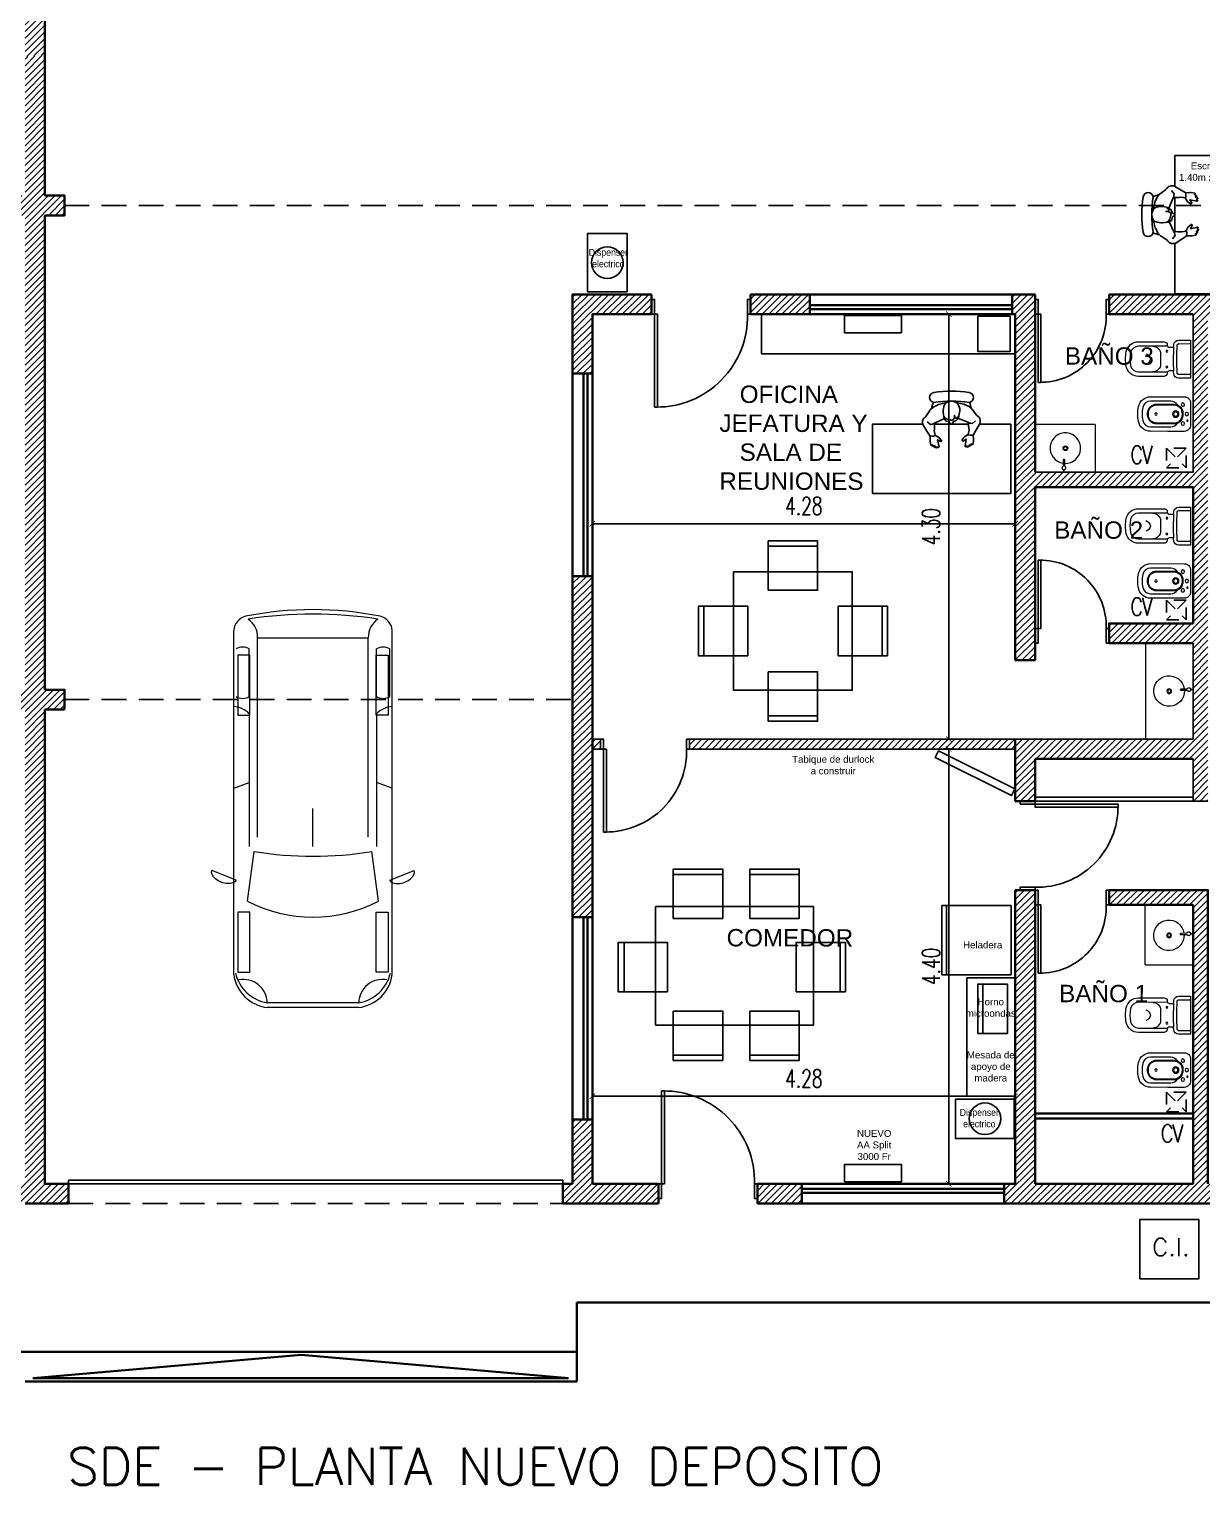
# Model space of a CAD drawing. Header units: millimetres. Extents: x 3046.5 to 3093.1, y 1438.1 to 1491.9.
# Drawn here: x 3069.86 to 3081.73, y 1438.07 to 1452.8 of the extents above; entities that cross this region are included whole.
import ezdxf

# ---------------------------------------------------------------- set-up
doc = ezdxf.new("R2010")
doc.units = ezdxf.units.MM
for name, pattern in [('AUDIT_I_201002150132-0', [0]), ('DASHED2', [0.375, 0.25, -0.125]), ('SOL - PB - Arquitectura$0$AUDIT_I_201002150132-0', [0])]:
    doc.linetypes.add(name, pattern=pattern)
for name, color, linetype, lineweight in [('- - CROMA- Equipamiento', 1, 'Continuous', 0), ('- VA- Referencias', 2, 'Continuous', 0), ('caratula', 3, 'Continuous', 18), ('hatch muros', 10, 'Continuous', 9), ('MUROS', 4, 'Continuous', 35), ('Textos', 2, 'Continuous', 20)]:
    doc.layers.add(name, color=color, linetype=linetype, lineweight=lineweight)
doc.layers.add('000 - EQUIPAMIENTO', color=253, linetype='Continuous', lineweight=0, true_color=0xa1a1a1)
for name, color, linetype in [('AR_03', 3, 'Continuous'), ('Cotas 2', 7, 'Continuous'), ('EQ - Mobiliario', 252, 'AUDIT_I_201002150132-0'), ('Inst AA', 160, 'AUDIT_I_201002150132-0'), ('Mobiliario', 251, 'Continuous'), ('Racks', 252, 'Continuous'), ('SOL - PB - Arquitectura$0$EQ - Mobiliario', 252, 'SOL - PB - Arquitectura$0$AUDIT_I_201002150132-0'), ('Tabiques', 10, 'Continuous'), ('Texto arq', 7, 'Continuous')]:
    doc.layers.add(name, color=color, linetype=linetype)
doc.styles.add('ARIAL', font='arial.ttf', dxfattribs={"width": 0.9})
doc.styles.add('COTAS', font='romans.shx', dxfattribs={"width": 0.7})
doc.styles.get("Standard").update_dxf_attribs({"font": 'arial.ttf'})
doc.dimstyles.new('100 ricki', dxfattribs={"dimtxt": 0.18, "dimasz": 0.1, "dimexe": 0.05, "dimexo": 0, "dimgap": 0.09, "dimtad": 1, "dimzin": 1, "dimdsep": 46, "dimtxsty": 'COTAS', "dimblk": 'COTA_N', "dimcen": 0.1, "dimse1": 1, "dimse2": 1, "dimclre": 256, "dimadec": 0, "dimazin": 0, "dimtfac": 1.388889, "dimtix": 1, "dimtmove": 2, "dimatfit": 3, "dimldrblk": 'COTA_N', "dimfxl": 1, "dimtolj": 1, "dimtzin": 4, "dimarcsym": 0})

# ---------------------------------------------------------------- blocks, each defined once
blk = doc.blocks.new('Bari Inodoro Largo')
at = {"color": 1}
blk.add_lwpolyline([(0.171784, 0.12, 0.003501), (0.170059, 0.146141, 0.393021), (0.120191, 0.1925), (0, 0.1925), (0, -0.1925), (0.120191, -0.1925, 0.393021), (0.170059, -0.146141, 0.003501), (0.171784, -0.12), (0.216, -0.12, -0.414214), (0.236, -0.14), (0.236, -0.143, 0.414214), (0.268, -0.175), (0.52799, -0.175, 0.35685), (0.650505, -0.074802, 0.100202), (0.650505, 0.074802, 0.35685), (0.52799, 0.175), (0.268, 0.175, 0.414214), (0.236, 0.143), (0.236, 0.14, -0.414214), (0.216, 0.12)], format="xyb", close=True, dxfattribs=at)
at = {"color": 8}
for points in [[(0, -0.1565), (0.120191, -0.1565, 0.393021), (0.134154, -0.14352, 0.019575), (0.138999, 0, 0.019575), (0.134154, 0.14352, 0.393021), (0.120191, 0.1565), (0, 0.1565)], [(0.171784, 0.12, -0.016047), (0.175, 0, -0.016047), (0.171784, -0.12, -0.016047)], [(0.236, 0.13), (0.52799, 0.13, -0.35685), (0.606399, 0.065873, -0.100202), (0.606399, -0.065873, -0.35685), (0.52799, -0.13), (0.236, -0.13)], [(0.383, 0.13, 0.414214), (0.303, 0.05), (0.303, -0.05, 0.414214), (0.383, -0.13)], [(0.453082, 0.053943, 0.343229), (0.407, 0, 0.343229), (0.453082, -0.053943)]]:
    blk.add_lwpolyline(points, format="xyb", dxfattribs=at)
for centre in [(0.24, 0.08), (0.24, -0.08)]:
    blk.add_circle(centre, 0.0085, dxfattribs=at)
blk = doc.blocks.new('Bari Bidet')
at = {"color": 1}
blk.add_lwpolyline([(0.065, -0.175), (0.22878, -0.175), (0.40499, -0.175, 0.35685), (0.527505, -0.074802, 0.100202), (0.527505, 0.074802, 0.35685), (0.40499, 0.175), (0.065, 0.175, 0.414214), (0, 0.11), (0, -0.11, 0.414214)], format="xyb", close=True, dxfattribs=at)
at = {"color": 8}
for points in [[(0.078, 0, 0.033445), (0.079473, -0.022, 0.375565), (0.16867, -0.1), (0.34433, -0.1, 0.375565), (0.433527, -0.022, 0.033445), (0.435, 0, 0.033445), (0.433527, 0.022, 0.375565), (0.34433, 0.1), (0.16867, 0.1, 0.375565), (0.079473, 0.022, 0.033445)], [(0.086, 0, 0.033445), (0.087402, -0.020933, 0.375565), (0.16867, -0.092), (0.34433, -0.092, 0.375565), (0.425598, -0.020933, 0.033445), (0.427, 0, 0.033445), (0.425598, 0.020933, 0.375565), (0.34433, 0.092), (0.16867, 0.092, 0.375565), (0.087402, 0.020933, 0.033445)]]:
    blk.add_lwpolyline(points, format="xyb", close=True, dxfattribs=at)
blk.add_lwpolyline([(0.132041, 0.092209, -0.259341), (0.2, 0.13), (0.40499, 0.13, -0.35685), (0.483399, 0.065873, -0.100202), (0.483399, -0.065873, -0.35685), (0.40499, -0.13), (0.2, -0.13, -0.259341), (0.132041, -0.092209)], format="xyb", dxfattribs=at)
for centre, radius in [((0.038, 0), 0.0175), ((0.0775, 0.095), 0.0175), ((0.15, 0), 0.0325), ((0.15, 0), 0.0225), ((0.35, 0), 0.013), ((0.0315, -0.068), 0.0075), ((0.0775, -0.095), 0.0175)]:
    blk.add_circle(centre, radius, dxfattribs=at)
blk = doc.blocks.new('BACHA SANI')
at = {"lineweight": 15, "extrusion": (1.2405e-05, 7.81165e-06, 1), "elevation": 0.000827}
blk.add_lwpolyline([(33.541475, 51.045919), (33.54366, 51.043588), (33.546452, 51.042045), (33.549579, 51.041439), (33.552733, 51.04183), (33.555658, 51.043214), (33.609461, 51.079816), (33.613716, 51.078179), (33.618221, 51.077485), (33.622771, 51.077764), (33.627158, 51.079005), (33.63118, 51.08115), (33.634387, 51.083827), (33.63708, 51.08719), (33.638994, 51.090867), (33.640154, 51.094851), (33.640506, 51.098945), (33.640062, 51.103126), (33.638814, 51.107098), (33.637704, 51.109142), (33.638332, 51.109568), (33.639125, 51.109214), (33.639282, 51.109162), (33.640683, 51.109113), (33.641088, 51.109167), (33.642422, 51.109704), (33.646889, 51.112741), (33.647948, 51.113885), (33.648437, 51.11529), (33.648363, 51.116784), (33.647742, 51.118182), (33.64667, 51.119274), (33.645308, 51.119892), (33.643821, 51.119953), (33.642368, 51.119389), (33.637901, 51.116351), (33.636912, 51.115308), (33.636713, 51.114951), (33.636243, 51.11363), (33.636234, 51.113465), (33.636272, 51.112597), (33.635645, 51.112171), (33.634152, 51.113954), (33.630916, 51.116575), (33.627191, 51.118524), (33.623255, 51.119702), (33.619123, 51.120088), (33.615001, 51.119659), (33.610883, 51.118391), (33.607215, 51.116392), (33.603741, 51.11344), (33.600974, 51.109817), (33.599042, 51.105688), (33.598032, 51.101243), (33.597991, 51.096684), (33.544173, 51.060103), (33.541811, 51.057892), (33.540288, 51.055102), (33.539702, 51.051972), (33.540111, 51.048807)], close=True, dxfattribs=at)
at = {"lineweight": 15, "extrusion": (1.2405e-05, 7.81165e-06, 1)}
for radius in [0.026551, 0.018381]:
    blk.add_circle((33.428378, 50.984904, 0.01482), radius, dxfattribs=at)
blk.add_arc((33.427984, 50.982949, 0.01482), 0.171558, 33.701604, 26.864558, dxfattribs=at)
blk = doc.blocks.new('SOL - PB - Arquitectura$0$S11')
at = {"layer": 'SOL - PB - Arquitectura$0$EQ - Mobiliario'}
for points in [[(-0.05157, 0.353258), (-0.132673, 0.33131, 0.052358), (-0.142413, 0.327545), (-0.186929, 0.304734), (-0.211415, 0.281504, 0.053378), (-0.218314, 0.273397), (-0.259688, 0.212712, -0.078921), (-0.270449, 0.201298), (-0.274028, 0.198535, 0.253624), (-0.293316, 0.154953), (-0.291356, 0.13054), (-0.248933, 0.063996, 0.001509), (-0.24877, 0.063742), (-0.215435, 0.012144), (-0.215679, -0.033299, 0.039319), (-0.215104, -0.04113), (-0.209528, -0.077571, 0.271109), (-0.206347, -0.081494), (-0.202026, -0.083121, 0.56371), (-0.195302, -0.077831), (-0.194022, -0.074411), (-0.183012, -0.092915, 0.308624), (-0.178144, -0.095755), (-0.174821, -0.09552, 0.454858), (-0.170281, -0.089503), (-0.171597, -0.083247), (-0.161148, -0.103242, 0.307468), (-0.156198, -0.1059), (-0.150585, -0.105315, 0.419663), (-0.146141, -0.099731), (-0.146597, -0.092873), (-0.137417, -0.099456, 0.353703), (-0.131471, -0.101499), (-0.129802, -0.100891, 0.381475), (-0.126651, -0.095024), (-0.143368, -0.025513), (-0.130185, -0.031667), (-0.111054, -0.04281, 0.392799), (-0.104414, -0.041317), (-0.10084, -0.036105, 0.335675), (-0.101121, -0.030078), (-0.120712, -0.006551, 0.110367), (-0.137985, 0.006761), (-0.165212, 0.019472), (-0.170055, 0.037788), (-0.175656, 0.064976, 0.035291), (-0.172848, 0.142745)], [(0.048147, 0.35353), (0.121226, 0.337577, -0.052358), (0.13114, 0.334297), (0.176727, 0.313711), (0.202329, 0.291716, -0.053378), (0.20962, 0.283959), (0.253938, 0.22539, 0.078921), (0.265248, 0.21452), (0.268959, 0.211937, -0.253624), (0.290374, 0.16936), (0.289621, 0.14488), (0.250532, 0.076325, -0.001509), (0.250382, 0.076063), (0.219634, 0.022883), (0.222119, -0.022493, -0.039319), (0.221932, -0.030342), (0.21816, -0.067014, -0.271109), (0.215176, -0.07109), (0.210941, -0.072927, -0.56371), (0.203964, -0.067975), (0.202517, -0.064623), (0.192433, -0.083648, -0.308624), (0.187712, -0.086724), (0.184381, -0.086654, -0.454858), (0.179549, -0.080869), (0.180555, -0.074555), (0.171106, -0.095041, -0.307468), (0.166293, -0.09794), (0.160658, -0.097632, -0.419663), (0.155944, -0.092274), (0.156061, -0.085403), (0.147217, -0.09243, -0.353703), (0.141378, -0.094764), (0.139682, -0.09424, -0.381475), (0.136245, -0.088535), (0.149512, -0.018284), (0.136649, -0.025081), (0.118091, -0.037154, -0.392799), (0.111385, -0.03599), (0.107558, -0.030961, -0.335675), (0.107542, -0.024928), (0.125948, -0.000462, -0.110367), (0.142543, 0.013686), (0.16911, 0.027724), (0.173043, 0.046257), (0.177297, 0.073688, -0.035291), (0.170655, 0.151224)], [(-0.07161, 0.189774), (-0.172848, 0.142745, -0.136037), (-0.197574, 0.132634), (-0.212527, 0.130864), (-0.245783, 0.157093)], [(0.072112, 0.218185), (0.061747, 0.203843, -0.211627), (0.047748, 0.195681), (0.041131, 0.194946), (0.037744, 0.198336, -0.177498), (0.03196, 0.210828), (0.030915, 0.223496), (0.028353, 0.202562, -0.076282), (0.024248, 0.187959), (0.022908, 0.185009, -0.269675), (0.006512, 0.173362, -0.089564), (-0.011189, 0.174922), (-0.015424, 0.176078), (-0.042845, 0.184654), (-0.050929, 0.188121, -0.168212), (-0.075123, 0.210146), (-0.077121, 0.213814)], [(0.063464, 0.194726), (0.170655, 0.151224, 0.136037), (0.19585, 0.142345), (0.210872, 0.141315), (0.242793, 0.169152)], [(-0.218806, 0.016393), (-0.213085, 0.014459, 0.155319), (-0.182758, 0.013915), (-0.1648, 0.019279)], [(0.22279, 0.027293), (0.217172, 0.025079, -0.155319), (0.186909, 0.02304), (0.168708, 0.027511)]]:
    blk.add_lwpolyline(points, format="xyb", dxfattribs=at)
blk.add_lwpolyline([(0.002661, 0.135074), (0.005335, 0.137595, 0.128039), (0.01069, 0.146133), (0.011418, 0.148443, -0.219355), (0.022675, 0.160837), (0.045486, 0.170524, 0.17095), (0.055296, 0.179485), (0.072256, 0.21113, 0.07568), (0.074268, 0.216804), (0.081365, 0.253736, 0.047493), (0.082263, 0.263171), (0.082263, 0.288818, 0.10638), (0.077837, 0.309385), (0.067976, 0.331235, 0.20273), (0.039396, 0.357691), (0.021476, 0.364167, 0.135751), (-0.005104, 0.366216), (-0.033512, 0.360667, 0.197051), (-0.065203, 0.339812), (-0.069253, 0.333888, 0.116404), (-0.077514, 0.312455), (-0.083155, 0.271268, 0.060301), (-0.083344, 0.259253), (-0.07753, 0.203977, 0.09676), (-0.075281, 0.196645), (-0.063687, 0.174943, 0.215466), (-0.050631, 0.164899), (-0.030294, 0.16011), (-0.0272, 0.158969, -0.197631), (-0.015998, 0.148671), (-0.014185, 0.144792, 0.157943), (-0.005778, 0.135775), (-0.003197, 0.134342, 0.326668)], format="xyb", close=True, dxfattribs=at)
blk.add_lwpolyline([(0, 0.367213), (-0.001653, 0.366766)], dxfattribs=at)
for centre, radius, start, end in [((-0.171802, 0.404209), 0.0508, 98.455473, 261.544527), ((0, -0.751491), 1.2192, 81.544527, 98.455473), ((0.171802, 0.404209), 0.0508, 278.455473, 81.544527), ((-0.00143, 0.264479), 0.203175, 153.61801, 172.948325), ((0, -0.851987), 1.2192, 81.544527, 98.455473), ((-0.00143, 0.264479), 0.203175, 8.377378, 26.212212)]:
    blk.add_arc(centre, radius, start, end, dxfattribs=at)
blk = doc.blocks.new('SOL - PB - Arquitectura$0$escritorio_1.40x0.80')
at = {"layer": 'SOL - PB - Arquitectura$0$EQ - Mobiliario'}
for points in [[(0, 0.315978), (0, 0), (-0.7, 0), (-0.7, 1.4), (0, 1.4), (0, 0.890842)], [(0, 0.771842), (0, 0.428037)]]:
    blk.add_lwpolyline(points, dxfattribs=at)
at = {"layer": 'SOL - PB - Arquitectura$0$EQ - Mobiliario', "rotation": 270}
blk.add_blockref('SOL - PB - Arquitectura$0$S11', (-0.133713, 0.599231), dxfattribs=at)
blk = doc.blocks.new('ww')
at = {"color": 252}
for p, q in [((2526.290377, -1037.510122), (2526.790377, -1037.510122)), ((2527.06531, -1037.510122), (2527.56531, -1037.510122))]:
    blk.add_line(p, q, dxfattribs=at)
at = {"layer": 'Mobiliario', "color": 252}
for p, q in [((2526.290377, -1035.682731), (2526.790377, -1035.682731)), ((2527.06531, -1035.682731), (2527.56531, -1035.682731)), ((2526.110614, -1036.006662), (2526.110614, -1037.206662)), ((2526.110614, -1036.006662), (2527.710614, -1036.006662)), ((2527.710614, -1036.006662), (2527.710614, -1037.206662)), ((2525.792166, -1036.869385), (2525.792166, -1036.369385)), ((2527.977733, -1036.869385), (2527.977733, -1036.369385)), ((2526.110614, -1037.206662), (2527.710614, -1037.206662))]:
    blk.add_line(p, q, dxfattribs=at)
for points in [[(2526.290377, -1036.12796), (2526.790377, -1036.12796), (2526.790377, -1035.62796), (2526.290377, -1035.62796)], [(2527.06531, -1036.12796), (2527.56531, -1036.12796), (2527.56531, -1035.62796), (2527.06531, -1035.62796)], [(2526.23124, -1036.869385), (2526.23124, -1036.369385), (2525.73124, -1036.369385), (2525.73124, -1036.869385)], [(2527.532504, -1036.869385), (2527.532504, -1036.369385), (2528.032504, -1036.369385), (2528.032504, -1036.869385)], [(2526.290377, -1037.064893), (2526.790377, -1037.064893), (2526.790377, -1037.564893), (2526.290377, -1037.564893)], [(2527.06531, -1037.064893), (2527.56531, -1037.064893), (2527.56531, -1037.564893), (2527.06531, -1037.564893)]]:
    blk.add_lwpolyline(points, close=True, dxfattribs=at)
blk = doc.blocks.new('WSQSW')
at = {"layer": 'Mobiliario', "color": 252}
for p, q in [((2504.798341, -1030.632736), (2505.298341, -1030.632736)), ((2504.146005, -1031.740202), (2504.146005, -1031.240202)), ((2505.950676, -1031.740202), (2505.950676, -1031.240202)), ((2504.798341, -1032.347667), (2505.298341, -1032.347667))]:
    blk.add_line(p, q, dxfattribs=at)
for points in [[(2504.798341, -1031.077966), (2505.298341, -1031.077966), (2505.298341, -1030.577966), (2504.798341, -1030.577966)], [(2504.591235, -1031.740202), (2504.591235, -1031.240202), (2504.091235, -1031.240202), (2504.091235, -1031.740202)], [(2505.505447, -1031.740202), (2505.505447, -1031.240202), (2506.005447, -1031.240202), (2506.005447, -1031.740202)], [(2504.798341, -1031.902438), (2505.298341, -1031.902438), (2505.298341, -1032.402438), (2504.798341, -1032.402438)]]:
    blk.add_lwpolyline(points, close=True, dxfattribs=at)
at = {"layer": 'Mobiliario', "ltscale": 0.01}
blk.add_lwpolyline([(2504.448341, -1030.890202), (2505.648341, -1030.890202), (2505.648341, -1032.090202), (2504.448341, -1032.090202)], close=True, dxfattribs=at)
blk = doc.blocks.new('KANGOO')
for p, q in [((-2.737242, 0.778598), (-2.641047, 1.024974)), ((-3.693404, 0.802572), (-0.209641, 0.802572)), ((-1.806992, 0.802572), (-1.748256, 0.644637)), ((-2.95039, 0.663322), (-2.446906, 0.59575)), ((-1.053335, 0.644637), (-2.395262, 0.644637)), ((-0.87977, 0.644637), (-0.395769, 0.644637)), ((-4.026429, -0.462854), (-4.026429, 0.462854)), ((-3.976895, -0.462854), (-3.976895, 0.462854)), ((-2.301043, 0.56033), (-0.284925, 0.56033)), ((-0.284925, 0.56033), (-0.284925, -0.56033)), ((-2.397163, 0), (-2.010839, 0)), ((-2.301043, -0.56033), (-0.284925, -0.56033)), ((-2.95039, -0.663322), (-2.446906, -0.59575)), ((-1.053335, -0.644637), (-2.395262, -0.644637)), ((-1.806992, -0.802572), (-1.748256, -0.644637)), ((-0.87977, -0.644637), (-0.395769, -0.644637)), ((-3.693404, -0.802572), (-0.209641, -0.802572)), ((-2.737242, -0.778598), (-2.641047, -1.024974)), ((-0.87977, -0.778172), (-0.395769, -0.778172))]:
    blk.add_line(p, q)
for points in [[(-3.668093, 0.64), (-3.060934, 0.64), (-3.060934, 0.76), (-3.668093, 0.76)], [(-1.068093, 0.64), (-0.460934, 0.64), (-0.460934, 0.76), (-1.068093, 0.76)], [(-3.668093, -0.64), (-3.060934, -0.64), (-3.060934, -0.76), (-3.668093, -0.76)], [(-1.068093, -0.64), (-0.460934, -0.64), (-0.460934, -0.76), (-1.068093, -0.76)]]:
    blk.add_lwpolyline(points, close=True)
for centre, radius, start, end in [((-3.636227, 0.413431), 0.39332, 98.358775, 172.781316), ((-3.590371, 0.402664), 0.391182, 102.848735, 171.148873), ((-3.982819, 0.703646), 0.240865, 271.40927, 10.889441), ((-1.212605, 0.812641), 0.231499, 313.471147, 357.507289), ((-0.763087, 0.711405), 0.134436, 150.221317, 209.778683), ((-0.512453, 0.711405), 0.134436, 330.221317, 29.778683), ((-0.224226, 0.641384), 0.161847, 14.410273, 84.829528), ((-1.670208, 0), 1.441826, 152.609224, 207.390776), ((1.182271, 0), 3.67775, 170.677721, 189.322279), ((-0.277682, 0.783297), 0.223085, 268.139402, 325.204357), ((-4.475079, 0), 4.429438, 351.483249, 8.516751), ((-3.477162, 0), 3.477162, 348.694533, 11.305467), ((-3.636227, -0.413431), 0.39332, 187.218684, 261.641225), ((-3.590371, -0.402664), 0.391182, 188.851127, 257.151265), ((-3.982819, -0.703646), 0.240865, 349.110559, 88.59073), ((-0.277682, -0.783297), 0.223085, 34.795643, 91.860598), ((-1.212605, -0.812641), 0.231499, 2.492711, 46.528853), ((-0.763087, -0.711405), 0.134436, 150.221317, 209.778683), ((-0.512453, -0.711405), 0.134436, 330.221317, 29.778683), ((-0.224226, -0.641384), 0.161847, 275.170472, 345.589727)]:
    blk.add_arc(centre, radius, start, end)
at = {"extrusion": (0, 0, -1)}
blk.add_ellipse((-2.689144, 0.901786), major_axis=(-0.048098, -0.123188), ratio=0.551973, start_param=0, end_param=3.141592654, dxfattribs=at)
blk.add_ellipse((-2.689144, -0.901786), major_axis=(-0.048098, 0.123188), ratio=0.551973, start_param=0, end_param=3.141592654)
blk = doc.blocks.new('COTA_N')
for p, q in [((-1, 0), (0, 0)), ((0, 0.5), (0, -0.5))]:
    blk.add_line(p, q)
at = {"const_width": 0.065}
blk.add_lwpolyline([(0.141421, 0.141421), (0.282843, 0.282843), (0, 0), (-0.141421, -0.141421), (-0.282843, -0.282843)], dxfattribs=at)
blk = doc.blocks.new('*D26')
at = {"layer": 'Cotas 2', "color": 0, "lineweight": -2, "ltscale": 0.01}
blk.add_line((3079.165405, 1449.819109), (3079.165405, 1445.719278), dxfattribs=at)
at = {"layer": 'Cotas 2', "color": 0, "lineweight": -2, "ltscale": 0.01, "xscale": 0.1, "yscale": 0.1, "zscale": 0.1}
for p, rotation in [((3079.165405, 1449.919109), 90), ((3079.165405, 1445.619278), 270)]:
    blk.add_blockref('COTA_N', p, dxfattribs=dict(at, rotation=rotation))
at = {"layer": 'Cotas 2', "color": 0, "ltscale": 0.01, "insert": (3078.985405, 1447.769193), "char_height": 0.18, "attachment_point": 5, "rotation": 90, "style": 'COTAS'}
blk.add_mtext('\\A1;4.30', dxfattribs=at)
blk = doc.blocks.new('*D27')
at = {"layer": 'Cotas 2', "color": 0, "lineweight": -2, "ltscale": 0.01}
blk.add_line((3079.165405, 1445.419278), (3079.165405, 1441.219109), dxfattribs=at)
at = {"layer": 'Cotas 2', "color": 0, "lineweight": -2, "ltscale": 0.01, "xscale": 0.1, "yscale": 0.1, "zscale": 0.1}
for p, rotation in [((3079.165405, 1445.519278), 90), ((3079.165405, 1441.119109), 270)]:
    blk.add_blockref('COTA_N', p, dxfattribs=dict(at, rotation=rotation))
at = {"layer": 'Cotas 2', "color": 0, "ltscale": 0.01, "insert": (3078.985405, 1443.319193), "char_height": 0.18, "attachment_point": 5, "rotation": 90, "style": 'COTAS'}
blk.add_mtext('\\A1;4.40', dxfattribs=at)
blk = doc.blocks.new('*D28')
at = {"layer": 'Cotas 2', "color": 0, "lineweight": -2, "ltscale": 0.01}
blk.add_line((3075.657289, 1447.798556), (3079.737654, 1447.798556), dxfattribs=at)
at = {"layer": 'Cotas 2', "color": 0, "lineweight": -2, "ltscale": 0.01, "xscale": 0.1, "yscale": 0.1, "zscale": 0.1, "rotation": 180}
blk.add_blockref('COTA_N', (3075.557289, 1447.798556), dxfattribs=at)
at = {"layer": 'Cotas 2', "color": 0, "lineweight": -2, "ltscale": 0.01, "xscale": 0.1, "yscale": 0.1, "zscale": 0.1}
blk.add_blockref('COTA_N', (3079.837654, 1447.798556), dxfattribs=at)
at = {"layer": 'Cotas 2', "color": 0, "ltscale": 0.01, "insert": (3077.697472, 1447.978556), "char_height": 0.18, "attachment_point": 5, "style": 'COTAS'}
blk.add_mtext('\\A1;4.28', dxfattribs=at)
blk = doc.blocks.new('*D32')
at = {"layer": 'Cotas 2', "color": 0, "lineweight": -2, "ltscale": 0.01}
blk.add_line((3075.657289, 1442.005045), (3079.737654, 1442.005045), dxfattribs=at)
at = {"layer": 'Cotas 2', "color": 0, "lineweight": -2, "ltscale": 0.01, "xscale": 0.1, "yscale": 0.1, "zscale": 0.1, "rotation": 180}
blk.add_blockref('COTA_N', (3075.557289, 1442.005045), dxfattribs=at)
at = {"layer": 'Cotas 2', "color": 0, "lineweight": -2, "ltscale": 0.01, "xscale": 0.1, "yscale": 0.1, "zscale": 0.1}
blk.add_blockref('COTA_N', (3079.837654, 1442.005045), dxfattribs=at)
at = {"layer": 'Cotas 2', "color": 0, "ltscale": 0.01, "insert": (3077.697472, 1442.185045), "char_height": 0.18, "attachment_point": 5, "style": 'COTAS'}
blk.add_mtext('\\A1;4.28', dxfattribs=at)

msp = doc.modelspace()

# ---------------------------------------------------------------- hatches: boundary and pattern name
at = {"layer": 'hatch muros'}
h = msp.add_hatch(dxfattribs=at)
h.set_pattern_fill('ANSI31', color=252, scale=0.015)
h.set_pattern_definition([(45, (3047.66479, 1449.08229), (-0.03367596, 0.03367596), [])])
h.paths.add_polyline_path([(3069.815, 1479.045), (3069.815, 1476.119), (3069.415, 1476.119), (3069.415, 1475.919), (3069.815, 1475.919), (3069.815, 1471.119), (3069.415, 1471.119), (3069.415, 1470.919), (3069.815, 1470.919), (3069.815, 1466.119), (3069.415, 1466.119), (3069.415, 1465.919), (3069.815, 1465.919), (3069.815, 1461.119), (3069.415, 1461.119), (3069.415, 1460.919), (3069.815, 1460.919), (3069.815, 1456.119), (3069.415, 1456.119), (3069.415, 1455.919), (3069.815, 1455.919), (3069.815, 1452.524), (3070.015, 1452.541), (3070.015, 1455.919), (3070.215, 1455.919), (3070.215, 1456.119), (3070.015, 1456.119), (3070.015, 1460.919), (3070.215, 1460.919), (3070.215, 1461.119), (3070.015, 1461.119), (3070.015, 1465.919), (3070.215, 1465.919), (3070.215, 1466.119), (3070.015, 1466.119), (3070.015, 1470.919), (3070.215, 1470.919), (3070.215, 1471.119), (3070.015, 1471.119), (3070.015, 1475.919), (3070.215, 1475.919), (3070.215, 1476.119), (3070.015, 1476.119), (3070.015, 1479.042)])
h.paths.add_polyline_path([(3047.665, 1449.082), (3047.665, 1479.284), (3047.865, 1479.281), (3047.865, 1476.119), (3048.065, 1476.119), (3048.065, 1475.919), (3047.865, 1475.919), (3047.865, 1471.119), (3048.065, 1471.119), (3048.065, 1470.919), (3047.865, 1470.919), (3047.865, 1466.119), (3048.065, 1466.119), (3048.065, 1465.919), (3047.865, 1465.919), (3047.865, 1461.119), (3048.065, 1461.119), (3048.065, 1460.919), (3047.865, 1460.919), (3047.865, 1456.119), (3048.065, 1456.119), (3048.065, 1455.919), (3047.865, 1455.919), (3047.865, 1451.119), (3048.065, 1451.119), (3048.065, 1450.919), (3047.865, 1450.919), (3047.865, 1449.082)])
h.paths.add_polyline_path([(3091.765, 1478.808), (3091.965, 1478.806), (3091.965, 1449.082), (3091.765, 1449.082), (3091.765, 1450.919), (3091.565, 1450.919), (3091.565, 1451.119), (3091.765, 1451.119), (3091.765, 1455.919), (3091.565, 1455.919), (3091.565, 1456.119), (3091.765, 1456.119), (3091.765, 1460.919), (3091.565, 1460.919), (3091.565, 1461.119), (3091.765, 1461.119), (3091.765, 1465.919), (3091.565, 1465.919), (3091.565, 1466.119), (3091.765, 1466.119), (3091.765, 1470.919), (3091.565, 1470.919), (3091.565, 1471.119), (3091.765, 1471.119), (3091.765, 1475.919), (3091.565, 1475.919), (3091.565, 1476.119), (3091.765, 1476.119)])
h = msp.add_hatch(dxfattribs=at)
h.set_pattern_fill('ANSI31', color=252, scale=0.015)
h.set_pattern_definition([(45, (3069.41479, 1440.91911), (-0.03367596, 0.03367596), [])])
h.paths.add_polyline_path([(3069.415, 1446.019), (3069.415, 1446.119), (3069.815, 1446.119), (3069.815, 1450.919), (3069.415, 1450.919), (3069.415, 1451.119), (3069.815, 1451.119), (3069.815, 1452.524), (3070.015, 1452.541), (3070.015, 1451.119), (3070.215, 1451.119), (3070.215, 1450.919), (3070.015, 1450.919), (3070.015, 1446.119), (3070.215, 1446.119), (3070.215, 1445.919), (3070.015, 1445.919), (3070.015, 1441.119), (3070.255, 1441.119), (3070.255, 1440.919), (3069.815, 1440.919), (3069.415, 1440.919), (3069.415, 1441.119), (3069.815, 1441.119), (3069.815, 1445.919), (3069.415, 1445.919)])
at = {"layer": 'hatch muros', "ltscale": 10}
h = msp.add_hatch(dxfattribs=at)
h.set_pattern_fill('ANSI31', color=252, scale=0.015)
h.set_pattern_definition([(45, (3047.66479, 1440.91911), (-0.03367596, 0.03367596), [])])
h.paths.add_polyline_path([(3053.067, 1440.919), (3053.067, 1441.119), (3057.688, 1441.119), (3057.688, 1444.091), (3057.888, 1444.091), (3057.888, 1441.119), (3059.488, 1441.119), (3059.488, 1443.941), (3058.638, 1443.941), (3058.638, 1444.091), (3059.638, 1444.091), (3059.638, 1441.119), (3064.412, 1441.119), (3064.412, 1440.919)])
h.paths.add_polyline_path([(3079.807, 1449.919), (3079.807, 1450.119), (3080.038, 1450.119), (3080.038, 1448.319), (3081.638, 1448.319), (3081.638, 1449.919), (3080.788, 1449.919), (3080.788, 1450.119), (3082.162, 1450.119), (3082.162, 1449.919), (3081.788, 1449.919), (3081.788, 1445.619), (3081.787, 1445.619), (3081.787, 1445.519), (3081.788, 1445.519), (3081.788, 1444.991), (3081.638, 1444.991), (3081.638, 1445.419), (3080.038, 1445.419), (3080.038, 1444.992), (3079.838, 1444.992), (3079.838, 1445.619), (3081.638, 1445.619), (3081.638, 1446.59), (3080.788, 1446.59), (3080.788, 1446.79), (3081.638, 1446.79), (3081.638, 1448.169), (3080.038, 1448.169), (3080.038, 1446.419), (3079.838, 1446.419), (3079.838, 1449.919)])
h.paths.add_polyline_path([(3079.727, 1440.919), (3079.727, 1441.119), (3079.838, 1441.119), (3079.838, 1444.091), (3080.038, 1444.091), (3080.038, 1441.119), (3081.638, 1441.119), (3081.638, 1443.941), (3080.788, 1443.941), (3080.788, 1444.091), (3081.788, 1444.091), (3081.788, 1441.119), (3082.138, 1441.119), (3082.138, 1440.919)])
h.paths.add_polyline_path([(3047.665, 1449.082), (3047.865, 1449.082), (3047.865, 1446.119), (3048.065, 1446.119), (3048.065, 1445.919), (3047.865, 1445.919), (3047.865, 1441.119), (3048.065, 1441.119), (3048.065, 1440.919), (3047.665, 1440.919)])
h.paths.add_polyline_path([(3084.212, 1449.919), (3084.212, 1450.119), (3086.462, 1450.119), (3086.462, 1449.319), (3086.262, 1449.319), (3086.262, 1449.919), (3084.212, 1449.919)])
h.paths.add_polyline_path([(3085.588, 1440.919), (3085.588, 1441.119), (3086.262, 1441.119), (3086.262, 1441.769), (3086.462, 1441.769), (3086.462, 1441.119), (3086.562, 1441.119), (3086.562, 1440.919)])
h.paths.add_polyline_path([(3075.257, 1440.919), (3075.257, 1441.119), (3075.357, 1441.119), (3075.357, 1441.769), (3075.557, 1441.769), (3075.557, 1441.119), (3076.227, 1441.119), (3076.227, 1440.919)])
h.paths.add_polyline_path([(3075.357, 1446.019), (3075.357, 1443.819), (3075.557, 1443.819), (3075.557, 1447.269), (3075.357, 1447.269)])
h.paths.add_polyline_path([(3075.357, 1449.319), (3075.357, 1450.119), (3076.157, 1450.119), (3076.157, 1449.919), (3075.557, 1449.919), (3075.557, 1449.319)])
h.paths.add_polyline_path([(3086.262, 1445.317), (3086.262, 1447.269), (3086.462, 1447.269), (3086.462, 1445.317)])
h.paths.add_polyline_path([(3086.262, 1443.819), (3086.262, 1444.517), (3086.462, 1444.517), (3086.462, 1443.819)])
h.paths.add_polyline_path([(3077.157, 1449.919), (3077.157, 1450.119), (3077.757, 1450.119), (3077.757, 1449.919), (3077.157, 1449.919)])
h.paths.add_polyline_path([(3077.227, 1440.919), (3077.227, 1441.119), (3077.677, 1441.119), (3077.677, 1440.919)])
h.paths.add_polyline_path([(3084.188, 1440.919), (3084.188, 1441.119), (3084.588, 1441.119), (3084.588, 1440.919)])
at = {"layer": 'Tabiques', "ltscale": 10}
h = msp.add_hatch(dxfattribs=at)
h.set_pattern_fill('ANSI31', color=256, scale=0.015)
h.set_pattern_definition([(45, (550.864274, 2479.568016), (-0.03367596045, 0.03367596045), [])])
h.paths.add_polyline_path([(3075.639, 1445.619), (3075.557, 1445.619), (3075.557, 1445.519), (3075.639, 1445.519)])
h.paths.add_polyline_path([(3079.838, 1445.619), (3076.54, 1445.619), (3076.54, 1445.519), (3079.838, 1445.519)])

# ---------------------------------------------------------------- linework, layer by layer
at = {"layer": '- - CROMA- Equipamiento', "lineweight": 13}
for p, q in [((3080.645, 1448.803), (3080.038, 1448.803)), ((3080.645, 1448.803), (3080.645, 1448.319)), ((3081.159, 1445.619), (3081.159, 1446.59)), ((3081.154, 1443.334), (3081.154, 1443.941)), ((3081.154, 1443.334), (3081.638, 1443.334))]:
    msp.add_line(p, q, dxfattribs=at)
at = {"color": 8, "linetype": 'DASHED2'}
for p, q in [((3070.215, 1451.019), (3091.565, 1451.019)), ((3070.215, 1446.019), (3075.357, 1446.019))]:
    msp.add_line(p, q, dxfattribs=at)
at = {"color": 2}
for points in [[(3076.157, 1449.919), (3076.187, 1449.919), (3076.187, 1450.069), (3076.157, 1450.069)], [(3077.127, 1449.919), (3077.157, 1449.919), (3077.157, 1450.069), (3077.127, 1450.069)], [(3080.038, 1449.919), (3080.068, 1449.919), (3080.068, 1450.069), (3080.038, 1450.069)], [(3080.758, 1449.919), (3080.788, 1449.919), (3080.788, 1450.069), (3080.758, 1450.069)], [(3076.187, 1448.979), (3076.217, 1448.979), (3076.217, 1449.919), (3076.187, 1449.919)], [(3080.068, 1449.229), (3080.098, 1449.229), (3080.098, 1449.919), (3080.068, 1449.919)], [(3080.068, 1447.43), (3080.098, 1447.43), (3080.098, 1446.74), (3080.068, 1446.74)], [(3080.038, 1446.74), (3080.068, 1446.74), (3080.068, 1446.59), (3080.038, 1446.59)], [(3080.758, 1446.74), (3080.788, 1446.74), (3080.788, 1446.59), (3080.758, 1446.59)], [(3080.038, 1444.992), (3080.038, 1444.962), (3079.888, 1444.962), (3079.888, 1444.992)], [(3080.878, 1444.962), (3080.878, 1444.932), (3080.038, 1444.932), (3080.038, 1444.962)], [(3080.038, 1444.121), (3080.038, 1444.091), (3079.888, 1444.091), (3079.888, 1444.121)], [(3080.038, 1443.941), (3080.068, 1443.941), (3080.068, 1444.091), (3080.038, 1444.091)], [(3080.758, 1443.941), (3080.788, 1443.941), (3080.788, 1444.091), (3080.758, 1444.091)], [(3080.068, 1443.251), (3080.098, 1443.251), (3080.098, 1443.941), (3080.068, 1443.941)], [(3076.257, 1442.059), (3076.287, 1442.059), (3076.287, 1441.119), (3076.257, 1441.119)], [(3070.255, 1441.157), (3075.257, 1441.157), (3075.257, 1441.119), (3070.255, 1441.119)], [(3076.227, 1441.119), (3076.257, 1441.119), (3076.257, 1440.969), (3076.227, 1440.969)], [(3077.197, 1441.119), (3077.227, 1441.119), (3077.227, 1440.969), (3077.197, 1440.969)]]:
    msp.add_lwpolyline(points, close=True, dxfattribs=at)
msp.add_lwpolyline([(3080.81, 1450.119), (3082.06, 1450.119)])
at = {"color": 4, "ltscale": 10}
for points in [[(3080.038, 1448.319), (3081.638, 1448.319), (3081.638, 1449.919)], [(3081.638, 1445.619), (3081.638, 1446.59)], [(3081.638, 1445.619), (3079.838, 1445.619)], [(3081.638, 1444.991), (3081.638, 1445.419)], [(3081.788, 1444.991), (3081.638, 1444.991)]]:
    msp.add_lwpolyline(points, dxfattribs=at)
at = {"color": 1}
for points in [[(3080.038, 1445.032), (3081.638, 1445.031)], [(3080.038, 1444.992), (3081.638, 1444.991)]]:
    msp.add_lwpolyline(points, dxfattribs=at)
at = {"color": 1, "ltscale": 10}
msp.add_lwpolyline([(3081.097, 1440.158), (3081.697, 1440.158), (3081.697, 1440.758), (3081.097, 1440.758)], close=True, dxfattribs=at)
at = {"color": 1}
for centre, radius, start, end in [((3076.21, 1449.897), 0.918, 269.5318, 1.3899), ((3080.09, 1449.897), 0.668, 269.3566, 1.9026), ((3080.09, 1446.762), 0.668, 358.0974, 90.6434), ((3080.059, 1444.939), 0.819, 268.4936, 0.525), ((3080.09, 1443.919), 0.668, 269.3566, 1.9026), ((3076.28, 1441.141), 0.918, 358.6101, 90.4682)]:
    msp.add_arc(centre, radius, start, end, dxfattribs=at)
at = {"layer": 'AR_03', "color": 1, "linetype": 'DASHED2', "ltscale": 0.5}
for p, q in [((3081.367, 1448.564), (3081.567, 1448.364)), ((3081.567, 1448.564), (3081.367, 1448.364)), ((3081.367, 1447.026), (3081.567, 1446.826)), ((3081.567, 1447.026), (3081.367, 1446.826)), ((3081.367, 1442.047), (3081.567, 1441.847)), ((3081.567, 1442.047), (3081.367, 1441.847))]:
    msp.add_line(p, q, dxfattribs=at)
at = {"layer": 'AR_03', "color": 1, "linetype": 'DASHED2'}
msp.add_line((3070.255, 1440.919), (3075.257, 1440.919), dxfattribs=at)
at = {"layer": 'AR_03', "color": 1, "linetype": 'DASHED2', "ltscale": 0.5}
for points in [[(3081.367, 1448.364), (3081.567, 1448.364), (3081.567, 1448.564), (3081.367, 1448.564)], [(3081.367, 1446.826), (3081.567, 1446.826), (3081.567, 1447.026), (3081.367, 1447.026)], [(3081.367, 1441.847), (3081.567, 1441.847), (3081.567, 1442.047), (3081.367, 1442.047)]]:
    msp.add_lwpolyline(points, close=True, dxfattribs=at)
at = {"layer": 'EQ - Mobiliario'}
msp.add_line((3079.838, 1449.519), (3077.269, 1449.519), dxfattribs=at)
msp.add_lwpolyline([(3079.458, 1449.898), (3079.785, 1449.898), (3079.785, 1449.543), (3079.458, 1449.543)], close=True, dxfattribs=at)
at = {"layer": 'Inst AA', "linetype": 'ByBlock'}
for points in [[(3078.686, 1449.731), (3078.686, 1449.907), (3078.11, 1449.907), (3078.11, 1449.731)], [(3078.686, 1441.14), (3078.686, 1441.316), (3078.11, 1441.316), (3078.11, 1441.14)]]:
    msp.add_lwpolyline(points, close=True, dxfattribs=at)
at = {"layer": 'Mobiliario', "ltscale": 0.01}
for p, q in [((3077.269, 1449.919), (3077.269, 1449.519)), ((3079.347, 1443.205), (3079.838, 1443.205)), ((3079.347, 1443.205), (3079.347, 1442.005)), ((3079.347, 1442.005), (3079.838, 1442.005))]:
    msp.add_line(p, q, dxfattribs=at)
at = {"layer": 'Mobiliario'}
for p, q in [((3079.143, 1443.234), (3079.143, 1443.934)), ((3079.509, 1443.141), (3079.509, 1442.641))]:
    msp.add_line(p, q, dxfattribs=at)
at = {"layer": 'Mobiliario', "ltscale": 0.01}
msp.add_lwpolyline([(3079.06, 1445.501), (3079.832, 1445.115), (3079.798, 1445.047), (3079.026, 1445.433)], close=True, dxfattribs=at)
at = {"layer": 'Mobiliario'}
for points in [[(3079.096, 1443.234), (3079.096, 1443.934), (3079.796, 1443.934), (3079.796, 1443.234)], [(3079.758, 1442.641), (3079.758, 1443.141), (3079.458, 1443.141), (3079.458, 1442.641)]]:
    msp.add_lwpolyline(points, close=True, dxfattribs=at)
at = {"layer": 'MUROS', "color": 4, "ltscale": 10}
for p, q in [((3070.015, 1451.119), (3070.015, 1455.919)), ((3070.015, 1446.119), (3070.015, 1450.919)), ((3076.157, 1450.119), (3076.157, 1449.919)), ((3077.157, 1450.119), (3077.757, 1450.119)), ((3077.157, 1450.119), (3077.157, 1449.919)), ((3077.757, 1450.119), (3077.757, 1449.919)), ((3079.807, 1449.919), (3079.807, 1450.119)), ((3079.807, 1450.119), (3080.038, 1450.119)), ((3080.038, 1450.119), (3080.038, 1448.319)), ((3080.788, 1450.119), (3080.788, 1449.919)), ((3077.157, 1449.919), (3077.757, 1449.919)), ((3079.838, 1449.919), (3079.807, 1449.919)), ((3079.838, 1446.419), (3079.838, 1449.919)), ((3070.015, 1441.119), (3070.015, 1445.919)), ((3079.838, 1444.992), (3079.838, 1445.619)), ((3079.838, 1441.119), (3079.838, 1444.091)), ((3080.788, 1443.941), (3080.788, 1444.091)), ((3081.638, 1443.941), (3080.788, 1443.941)), ((3081.638, 1441.119), (3081.638, 1443.941)), ((3081.638, 1441.119), (3081.638, 1443.941)), ((3070.015, 1441.119), (3070.255, 1441.119)), ((3079.727, 1441.119), (3079.838, 1441.119)), ((3080.038, 1441.119), (3081.638, 1441.119)), ((3069.815, 1440.919), (3070.255, 1440.919)), ((3079.727, 1440.919), (3082.138, 1440.919))]:
    msp.add_line(p, q, dxfattribs=at)
at = {"layer": 'MUROS', "color": 2, "ltscale": 10}
for p, q in [((3077.757, 1450.119), (3079.807, 1450.119)), ((3077.757, 1449.919), (3079.807, 1449.919)), ((3075.357, 1447.269), (3075.357, 1449.319)), ((3075.557, 1447.269), (3075.557, 1449.319)), ((3075.357, 1441.769), (3075.357, 1443.819)), ((3075.557, 1441.769), (3075.557, 1443.819)), ((3077.677, 1441.119), (3079.727, 1441.119)), ((3077.677, 1440.919), (3079.727, 1440.919))]:
    msp.add_line(p, q, dxfattribs=at)
at = {"layer": 'MUROS', "color": 1, "ltscale": 10}
for p, q in [((3077.757, 1450.009), (3079.807, 1450.009)), ((3077.757, 1449.969), (3079.807, 1449.969)), ((3075.467, 1447.269), (3075.467, 1449.319)), ((3075.507, 1447.269), (3075.507, 1449.319)), ((3075.467, 1441.769), (3075.467, 1443.819)), ((3075.507, 1441.769), (3075.507, 1443.819)), ((3077.677, 1441.069), (3079.727, 1441.069)), ((3077.677, 1441.029), (3079.727, 1441.029)), ((3075.401, 1439.919), (3086.378, 1439.919)), ((3075.401, 1439.919), (3075.401, 1439.419)), ((3064.228, 1439.419), (3075.401, 1439.419)), ((3069.815, 1439.119), (3075.401, 1439.119))]:
    msp.add_line(p, q, dxfattribs=at)
at = {"layer": 'MUROS'}
for p, q in [((3079.807, 1450.119), (3080.038, 1450.119)), ((3080.788, 1450.119), (3082.162, 1450.119)), ((3079.807, 1449.919), (3079.838, 1449.919)), ((3080.788, 1449.919), (3081.638, 1449.919)), ((3075.557, 1449.319), (3075.357, 1449.319)), ((3075.557, 1447.269), (3075.357, 1447.269)), ((3070.215, 1445.919), (3070.015, 1445.919)), ((3080.057, 1445.619), (3080.057, 1445.619)), ((3080.038, 1444.992), (3080.038, 1445.419)), ((3081.638, 1445.419), (3080.038, 1445.419)), ((3080.038, 1444.992), (3079.838, 1444.992)), ((3079.838, 1444.091), (3080.038, 1444.091)), ((3080.038, 1444.091), (3080.038, 1441.119)), ((3075.357, 1443.819), (3075.557, 1443.819)), ((3075.357, 1441.769), (3075.557, 1441.769)), ((3070.255, 1440.919), (3070.255, 1441.119)), ((3075.257, 1441.119), (3075.357, 1441.119)), ((3075.257, 1441.119), (3075.257, 1440.919)), ((3075.557, 1441.119), (3076.227, 1441.119)), ((3076.227, 1441.119), (3076.227, 1440.919)), ((3077.227, 1441.119), (3077.677, 1441.119)), ((3077.227, 1441.119), (3077.227, 1440.919)), ((3077.677, 1441.119), (3077.677, 1440.919)), ((3079.727, 1441.119), (3079.727, 1440.919)), ((3075.257, 1440.919), (3076.227, 1440.919)), ((3077.227, 1440.919), (3077.677, 1440.919))]:
    msp.add_line(p, q, dxfattribs=at)
at = {"layer": 'MUROS', "color": 1}
for p, q in [((3081.638, 1441.831), (3080.038, 1441.831)), ((3081.638, 1441.781), (3080.038, 1441.781)), ((3075.401, 1439.419), (3075.401, 1439.119))]:
    msp.add_line(p, q, dxfattribs=at)
at = {"layer": 'MUROS', "color": 4, "ltscale": 10}
for points in [[(3070.015, 1450.919), (3070.215, 1450.919), (3070.215, 1451.119), (3070.015, 1451.119)], [(3075.357, 1449.319), (3075.357, 1450.119), (3076.157, 1450.119)], [(3076.157, 1449.919), (3075.557, 1449.919), (3075.557, 1449.319)], [(3081.638, 1446.79), (3081.638, 1448.169), (3080.038, 1448.169), (3080.038, 1446.419)], [(3075.357, 1443.819), (3075.357, 1447.269)], [(3075.557, 1447.269), (3075.557, 1443.819)], [(3081.638, 1446.79), (3080.788, 1446.79), (3080.788, 1446.59), (3081.638, 1446.59)], [(3070.215, 1445.919), (3070.215, 1446.119), (3070.015, 1446.119)], [(3081.788, 1441.119), (3081.788, 1444.091), (3080.788, 1444.091)], [(3075.357, 1441.119), (3075.357, 1441.769)], [(3075.557, 1441.769), (3075.557, 1441.119)]]:
    msp.add_lwpolyline(points, dxfattribs=at)
at = {"layer": 'MUROS'}
msp.add_lwpolyline([(3080.038, 1446.419), (3079.838, 1446.419)], dxfattribs=at)
at = {"layer": 'MUROS', "color": 1}
msp.add_lwpolyline([(3075.314, 1439.151), (3072.608, 1439.39), (3069.897, 1439.151)], close=True, dxfattribs=at)
at = {"layer": 'Racks', "color": 251}
for points in [[(3075.909, 1450.144), (3075.509, 1450.144), (3075.509, 1450.737), (3075.909, 1450.737)], [(3079.827, 1441.977), (3079.827, 1441.577), (3079.234, 1441.577), (3079.234, 1441.977)]]:
    msp.add_lwpolyline(points, close=True, dxfattribs=at)
for centre in [(3075.709, 1450.441), (3079.531, 1441.777)]:
    msp.add_circle(centre, 0.16, dxfattribs=at)
at = {"layer": 'Tabiques', "color": 10, "ltscale": 10}
for p, q in [((3075.639, 1445.619), (3075.557, 1445.619)), ((3075.639, 1445.519), (3075.557, 1445.519))]:
    msp.add_line(p, q, dxfattribs=at)
at = {"layer": 'Tabiques', "color": 10}
for p, q in [((3076.54, 1445.619), (3079.838, 1445.619)), ((3076.54, 1445.519), (3079.838, 1445.519))]:
    msp.add_line(p, q, dxfattribs=at)
for points in [[(3075.639, 1445.619), (3075.669, 1445.619), (3075.669, 1445.519), (3075.639, 1445.519)], [(3076.51, 1445.619), (3076.54, 1445.619), (3076.54, 1445.519), (3076.51, 1445.519)], [(3075.669, 1444.679), (3075.699, 1444.679), (3075.699, 1445.519), (3075.669, 1445.519)]]:
    msp.add_lwpolyline(points, close=True, dxfattribs=at)
msp.add_lwpolyline([(3076.54, 1445.519), (3076.54, 1445.619)], dxfattribs=at)
msp.add_arc((3075.692, 1445.498), 0.819, 269.475, 1.5064, dxfattribs=at)

# ---------------------------------------------------------------- block references
at = {"layer": '- - CROMA- Equipamiento', "lineweight": 13, "xscale": -1, "rotation": 359.919989}
for name, p in [('Bari Inodoro Largo', (3081.612, 1449.464)), ('Bari Bidet', (3081.612, 1448.908)), ('Bari Inodoro Largo', (3081.612, 1447.775)), ('Bari Bidet', (3081.612, 1447.219)), ('Bari Inodoro Largo', (3081.612, 1442.825)), ('Bari Bidet', (3081.612, 1442.27))]:
    msp.add_blockref(name, p, dxfattribs=at)
at = {"layer": '- - CROMA- Equipamiento', "lineweight": 13, "yscale": 0.9, "zscale": 0.9}
for p, xscale, rotation in [((3060.462, 1499.703, -0.013), 0.9, 234.497765), ((3030.256, 1465.988, -0.013), -0.9, 215.502235), ((3030.254, 1463.517, -0.013), -0.9, 215.502235)]:
    msp.add_blockref('BACHA SANI', p, dxfattribs=dict(at, xscale=xscale, rotation=rotation))
at = {"layer": '000 - EQUIPAMIENTO', "rotation": 90}
msp.add_blockref('KANGOO', (3072.729, 1446.929), dxfattribs=at)
at = {"layer": 'Mobiliario'}
for name, p in [('WSQSW', (572.539, 2478.203)), ('ww', (550.086, 2479.932))]:
    msp.add_blockref(name, p, dxfattribs=at)
at = {"layer": 'SOL - PB - Arquitectura$0$EQ - Mobiliario'}
for p, rotation in [((3081.453, 1451.526), 180), ((3079.792, 1448.806), 90)]:
    msp.add_blockref('SOL - PB - Arquitectura$0$escritorio_1.40x0.80', p, dxfattribs=dict(at, rotation=rotation))

# ---------------------------------------------------------------- texts
at = {"layer": '- VA- Referencias', "char_height": 0.17568, "attachment_point": 1, "rotation": 359.92}
for s, width, insert in [('{\\W0.45659; }BAÑO 3', 0.93336, (3080.309, 1449.584)), ('   OFICINA JEFATURA Y \\P   SALA DE REUNIONES', 2.19192, (3076.844, 1449.197)), ('{\\W0.469771; }BAÑO 2', 0.93336, (3080.2, 1447.823)), ('\\pi0.46281;COMEDOR', 2.19192, (3076.453, 1443.698)), ('{\\W0.705272; }BAÑO 1', 0.93336, (3080.234, 1443.133))]:
    msp.add_mtext_dynamic_manual_height_columns(s, width=width, gutter_width=12.5, heights=[0], dxfattribs=dict(at, insert=insert))
at = {"color": 1, "ltscale": 10, "insert": (3081.224, 1440.569), "char_height": 0.18, "width": 0.35135, "attachment_point": 1, "rotation": 359.92}
msp.add_mtext('{\\Fsimplex.shx|c0;C.I.}', dxfattribs=at)
at = {"layer": 'caratula', "insert": (3070.241, 1438.448), "char_height": 0.375, "width": 11.35893, "attachment_point": 1}
msp.add_mtext('{\\Fromans|c0;SDE - PLANTA NUEVO DEPOSITO}', dxfattribs=at)
at = {"layer": 'Inst AA', "linetype": 'ByBlock', "insert": (3078.41, 1441.512), "char_height": 0.07, "width": 0.75455, "attachment_point": 5}
msp.add_mtext('NUEVO\\PAA Split \\P3000 Fr', dxfattribs=at)
at = {"layer": 'Mobiliario', "color": 2, "char_height": 0.07, "width": 0.59325, "attachment_point": 5, "style": 'ARIAL'}
for insert in [(3075.719, 1450.486), (3079.474, 1441.783)]:
    msp.add_mtext('Dispenser electrico', dxfattribs=dict(at, insert=insert))
at = {"layer": 'Mobiliario', "color": 2, "char_height": 0.07, "width": 0.74925, "attachment_point": 5}
for s, insert in [('Heladera', (3079.508, 1443.536)), ('Horno microondas', (3079.59, 1442.902)), ('Mesada de apoyo de madera ', (3079.59, 1442.306))]:
    msp.add_mtext(s, dxfattribs=dict(at, insert=insert))
at = {"layer": 'Tabiques', "color": 10, "insert": (3077.995, 1445.356), "char_height": 0.07, "width": 1.28774, "attachment_point": 5}
msp.add_mtext('Tabique de durlock \\Pa construir', dxfattribs=at)
at = {"layer": 'Texto arq', "color": 2, "insert": (3081.818, 1451.361), "char_height": 0.07, "width": 0.92274, "attachment_point": 5}
msp.add_mtext('\\pxqc;Escritorio\\P1.40m x 0.70m', dxfattribs=at)
at = {"layer": 'Textos', "color": 2, "char_height": 0.18, "width": 0.35135, "attachment_point": 1}
for insert in [(3081.002, 1448.586), (3081.002, 1447.049), (3081.311, 1441.719)]:
    msp.add_mtext('{\\Fsimplex.shx|c0;\\W0.8;\\T0.9;CV}', dxfattribs=dict(at, insert=insert))

# ---------------------------------------------------------------- dimensions: what is measured, and where the dimension line sits
at = {"layer": 'Cotas 2', "ltscale": 0.01}
for base, p1, p2, picture, middle in [((3079.165, 1445.619), (3079.22, 1449.919), (3079.22, 1445.619), '*D26', (3078.985, 1447.769)), ((3079.165, 1441.119), (3079.165, 1445.519), (3079.165, 1441.119), '*D27', (3078.985, 1443.319))]:
    dim = msp.add_linear_dim(base=base, p1=p1, p2=p2, angle=90, dimstyle='100 ricki', dxfattribs=at)
    dim.commit()
    dim.dimension.update_dxf_attribs({"geometry": picture, "text_midpoint": middle})
for base, p1, p2, picture, middle in [((3079.838, 1447.799), (3075.557, 1447.799), (3079.838, 1447.799), '*D28', (3077.697, 1447.979)), ((3079.838, 1442.005), (3075.557, 1442.188), (3079.838, 1442.188), '*D32', (3077.697, 1442.185))]:
    dim = msp.add_linear_dim(base=base, p1=p1, p2=p2, dimstyle='100 ricki', dxfattribs=at)
    dim.commit()
    dim.dimension.update_dxf_attribs({"geometry": picture, "text_midpoint": middle})

doc.saveas('drawing.dxf')
